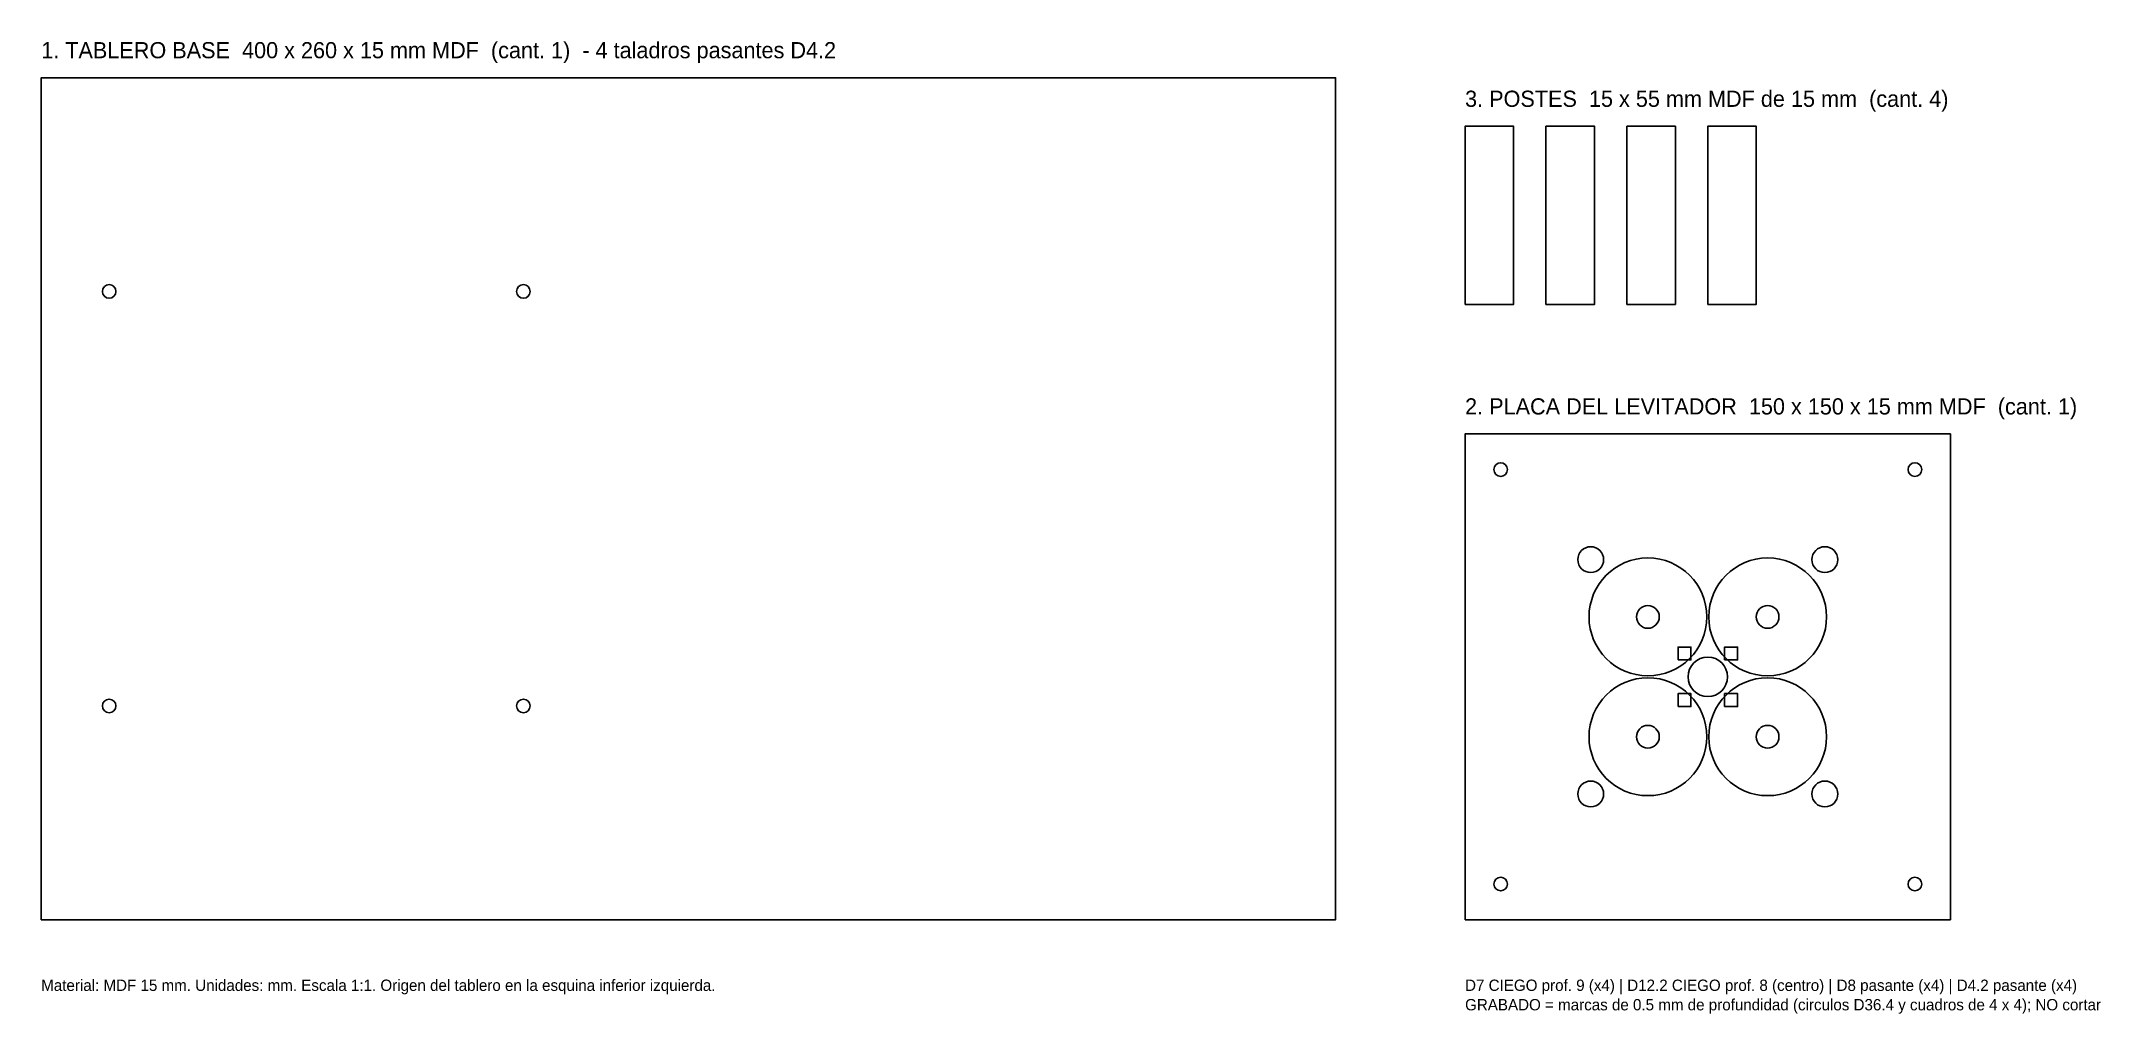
# Model space of a CAD drawing. Header units: millimetres. Extents: x 0 to 636, y -29 to 271.
import ezdxf

# ---------------------------------------------------------------- set-up
doc = ezdxf.new("R2010")
doc.units = ezdxf.units.MM
for name, color, linetype in [('CORTE', 7, 'Continuous'), ('GRABADO', 3, 'Continuous'), ('TALADRO_CIEGO', 6, 'Continuous'), ('TALADRO_PASANTE', 1, 'Continuous'), ('TEXTO', 8, 'Continuous')]:
    doc.layers.add(name, color=color, linetype=linetype)

msp = doc.modelspace()

# ---------------------------------------------------------------- linework, layer by layer
at = {"layer": 'CORTE'}
for points in [[(0, 0), (400, 0), (400, 260), (0, 260)], [(440, 190), (455, 190), (455, 245), (440, 245)], [(465, 190), (480, 190), (480, 245), (465, 245)], [(490, 190), (505, 190), (505, 245), (490, 245)], [(515, 190), (530, 190), (530, 245), (515, 245)], [(440, 0), (590, 0), (590, 150), (440, 150)]]:
    msp.add_lwpolyline(points, close=True, dxfattribs=at)
at = {"layer": 'GRABADO'}
for points in [[(505.81, 80.19), (509.81, 80.19), (509.81, 84.19), (505.81, 84.19)], [(520.19, 80.19), (524.19, 80.19), (524.19, 84.19), (520.19, 84.19)], [(505.81, 65.81), (509.81, 65.81), (509.81, 69.81), (505.81, 69.81)], [(520.19, 65.81), (524.19, 65.81), (524.19, 69.81), (520.19, 69.81)]]:
    msp.add_lwpolyline(points, close=True, dxfattribs=at)
for centre in [(496.5, 93.5), (533.5, 93.5), (496.5, 56.5), (533.5, 56.5)]:
    msp.add_circle(centre, 18.2, dxfattribs=at)
at = {"layer": 'TALADRO_CIEGO'}
for centre, radius in [((496.5, 93.5), 3.5), ((533.5, 93.5), 3.5), ((515, 75), 6.1), ((496.5, 56.5), 3.5), ((533.5, 56.5), 3.5)]:
    msp.add_circle(centre, radius, dxfattribs=at)
at = {"layer": 'TALADRO_PASANTE'}
for centre, radius in [((21, 194), 2.1), ((149, 194), 2.1), ((451, 139), 2.1), ((579, 139), 2.1), ((478.82, 111.18), 4), ((551.18, 111.18), 4), ((21, 66), 2.1), ((149, 66), 2.1), ((478.82, 38.82), 4), ((551.18, 38.82), 4), ((451, 11), 2.1), ((579, 11), 2.1)]:
    msp.add_circle(centre, radius, dxfattribs=at)

# ---------------------------------------------------------------- texts
at = {"layer": 'TEXTO'}
for s, height, p in [('1. TABLERO BASE  400 x 260 x 15 mm MDF  (cant. 1)  - 4 taladros pasantes D4.2', 5, (0, 266)), ('3. POSTES  15 x 55 mm MDF de 15 mm  (cant. 4)', 5, (440, 251)), ('2. PLACA DEL LEVITADOR  150 x 150 x 15 mm MDF  (cant. 1)', 5, (440, 156)), ('Material: MDF 15 mm. Unidades: mm. Escala 1:1. Origen del tablero en la esquina inferior izquierda.', 3.5, (0, -22)), ('D7 CIEGO prof. 9 (x4) | D12.2 CIEGO prof. 8 (centro) | D8 pasante (x4) | D4.2 pasante (x4)', 3.5, (440, -22)), ('GRABADO = marcas de 0.5 mm de profundidad (circulos D36.4 y cuadros de 4 x 4); NO cortar', 3.5, (440, -28))]:
    msp.add_text(s, height=height, dxfattribs=at).set_placement(p)

doc.saveas('drawing.dxf')
